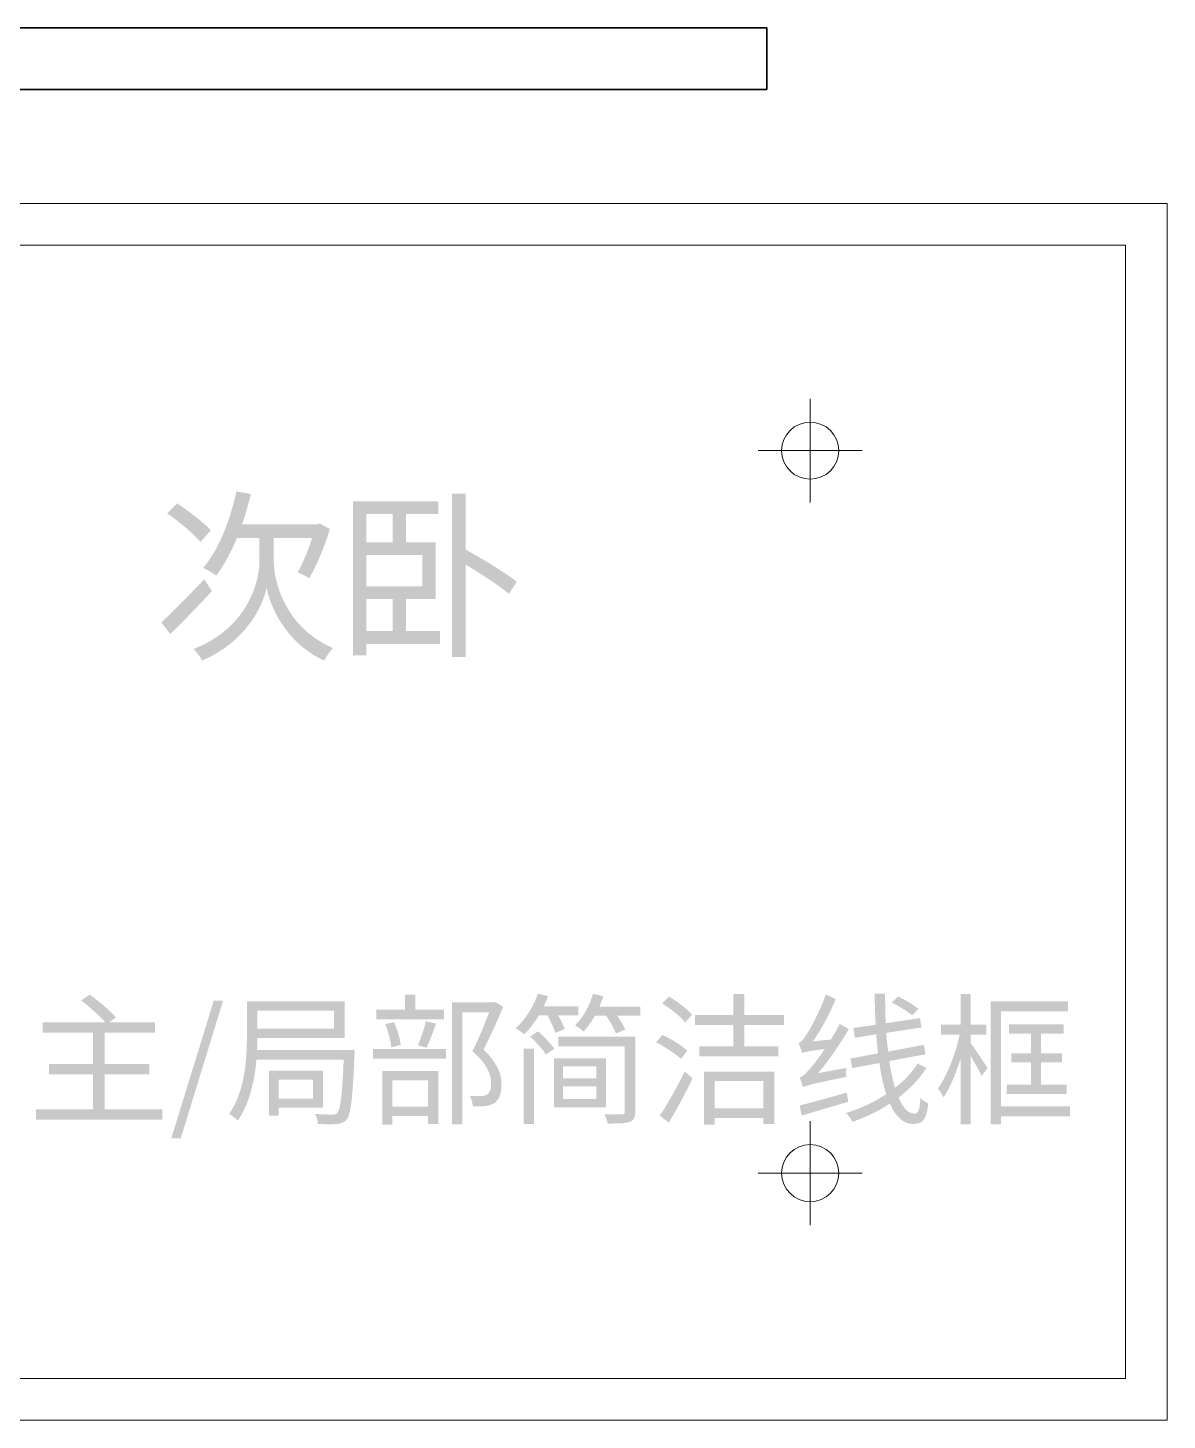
# Model space of a CAD drawing. Header units: millimetres. Extents: x -4600 to 229000, y -4300 to 19460.
# Drawn here: x 163936 to 166130, y 4089 to 6770 of the extents above; entities that cross this region are included whole.
import ezdxf

# ---------------------------------------------------------------- set-up
doc = ezdxf.new("R2010")
doc.units = ezdxf.units.MM
doc.header["$LTSCALE"] = 100
for name, color, linetype, lineweight in [('A-EX-WALL', 7, 'Continuous', 35), ('A-TEXT', 7, 'Continuous', 18), ('R2-CEILING', 4, 'Continuous', 18), ('R2-LIGHT', 2, 'Continuous', 18)]:
    doc.layers.add(name, color=color, linetype=linetype, lineweight=lineweight)

# ---------------------------------------------------------------- blocks, each defined once
blk = doc.blocks.new('SOURCE_PROPOSED')
at = {"layer": 'A-EX-WALL'}
for p, q in [((5359.1, 4970), (3836.4, 4970)), ((5359.1, 4970), (5359.1, 4851.4)), ((5359.1, 4851.4), (2720, 4851.4))]:
    blk.add_line(p, q, dxfattribs=at)
blk = doc.blocks.new('R2_CEILING')
at = {"layer": 'A-TEXT'}
h = blk.add_hatch(color=256, dxfattribs=at)
edge = h.paths.add_edge_path()
edge.add_spline(control_points=[(4337.4, 4077.2), (4325, 4020.5), (4303.4, 3964.8), (4273.2, 3930)], knot_values=[0, 0, 0, 0, 1, 1, 1, 1], degree=3, periodic=0)
edge.add_spline(control_points=[(4273.2, 3930), (4280.3, 3926.8), (4293.1, 3919.4), (4298.8, 3915.1)], knot_values=[0, 0, 0, 0, 1, 1, 1, 1], degree=3, periodic=0)
edge.add_spline(control_points=[(4298.8, 3915.1), (4313.7, 3935), (4326.8, 3959.8), (4338.5, 3987.8)], knot_values=[0, 0, 0, 0, 1, 1, 1, 1], degree=3, periodic=0)
edge.add_line((4338.5, 3987.8), (4381.8, 3987.8))
edge.add_line((4381.8, 3987.8), (4381.8, 3942.4))
edge.add_spline(control_points=[(4381.8, 3942.4), (4381.8, 3909.1), (4363.3, 3816.2), (4255.1, 3773.6)], knot_values=[0, 0, 0, 0, 1, 1, 1, 1], degree=3, periodic=0)
edge.add_spline(control_points=[(4255.1, 3773.6), (4260.1, 3768.3), (4268.3, 3757.6), (4271.5, 3751.6)], knot_values=[0, 0, 0, 0, 1, 1, 1, 1], degree=3, periodic=0)
edge.add_spline(control_points=[(4271.5, 3751.6), (4356.9, 3787.8), (4389.6, 3859.1), (4395.6, 3892.4)], knot_values=[0, 0, 0, 0, 1, 1, 1, 1], degree=3, periodic=0)
edge.add_spline(control_points=[(4395.6, 3892.4), (4400.9, 3859.4), (4431.1, 3785.7), (4505.9, 3751.6)], knot_values=[0, 0, 0, 0, 1, 1, 1, 1], degree=3, periodic=0)
edge.add_spline(control_points=[(4505.9, 3751.6), (4509.8, 3758), (4518, 3769), (4523.3, 3775.4)], knot_values=[0, 0, 0, 0, 1, 1, 1, 1], degree=3, periodic=0)
edge.add_spline(control_points=[(4523.3, 3775.4), (4426.5, 3817.2), (4409.1, 3911.2), (4409.4, 3942.4)], knot_values=[0, 0, 0, 0, 1, 1, 1, 1], degree=3, periodic=0)
edge.add_line((4409.4, 3942.4), (4409.4, 3987.8))
edge.add_line((4409.4, 3987.8), (4483.2, 3987.8))
edge.add_spline(control_points=[(4483.2, 3987.8), (4475.8, 3964.1), (4464.8, 3937.8), (4455.5, 3921.2)], knot_values=[0, 0, 0, 0, 1, 1, 1, 1], degree=3, periodic=0)
edge.add_spline(control_points=[(4455.5, 3921.2), (4461.9, 3918.7), (4472.2, 3913), (4477.9, 3910.2)], knot_values=[0, 0, 0, 0, 1, 1, 1, 1], degree=3, periodic=0)
edge.add_spline(control_points=[(4477.9, 3910.2), (4491, 3933.9), (4507.7, 3970.8), (4517.3, 4004.9)], knot_values=[0, 0, 0, 0, 1, 1, 1, 1], degree=3, periodic=0)
edge.add_line((4517.3, 4004.9), (4497.8, 4015.5))
edge.add_line((4497.8, 4015.5), (4492.4, 4014.1))
edge.add_line((4492.4, 4014.1), (4348.4, 4014.1))
edge.add_spline(control_points=[(4348.4, 4014.1), (4354.8, 4032.5), (4360.5, 4052.4), (4365.1, 4072.3)], knot_values=[0, 0, 0, 0, 1, 1, 1, 1], degree=3, periodic=0)
edge.add_line((4365.1, 4072.3), (4337.4, 4077.2))
h = blk.add_hatch(color=256, dxfattribs=at)
edge = h.paths.add_edge_path()
edge.add_spline(control_points=[(4204.1, 4035), (4226.8, 4019.1), (4254.8, 3995.6), (4268.3, 3980)], knot_values=[0, 0, 0, 0, 1, 1, 1, 1], degree=3, periodic=0)
edge.add_line((4268.3, 3980), (4288.1, 4002))
edge.add_spline(control_points=[(4288.1, 4002), (4274.3, 4017.3), (4245.6, 4039.6), (4222.9, 4054.2)], knot_values=[0, 0, 0, 0, 1, 1, 1, 1], degree=3, periodic=0)
edge.add_line((4222.9, 4054.2), (4204.1, 4035))
h = blk.add_hatch(color=256, dxfattribs=at)
h.paths.add_polyline_path([(4562, 4058.4), (4562, 3761.2), (4587.5, 3761.2), (4587.5, 3783.5), (4729.4, 3783.5), (4729.4, 3808.4), (4663.8, 3808.4), (4663.8, 3869.7), (4721.2, 3869.7), (4721.2, 3979.3), (4663.8, 3979.3), (4663.8, 4033.6), (4726.2, 4033.6), (4726.2, 4058.4), (4562, 4058.4)])
h.paths.add_polyline_path([(4587.5, 3954.5), (4695.3, 3954.5), (4695.3, 3894.2), (4587.5, 3894.2), (4587.5, 3954.5)], flags=0)
h.paths.add_polyline_path([(4587.5, 3869.7), (4638.6, 3869.7), (4638.6, 3808.4), (4587.5, 3808.4), (4587.5, 3869.7)], flags=0)
h.paths.add_polyline_path([(4587.5, 3979.3), (4587.5, 4033.6), (4638.6, 4033.6), (4638.6, 3979.3), (4587.5, 3979.3)], flags=0)
h = blk.add_hatch(color=256, dxfattribs=at)
edge = h.paths.add_edge_path()
edge.add_line((4752.8, 4073), (4752.8, 3758))
edge.add_line((4752.8, 3758), (4779, 3758))
edge.add_line((4779, 3758), (4779, 3936.1))
edge.add_spline(control_points=[(4779, 3936.1), (4810.3, 3917.6), (4843.9, 3895.3), (4862.4, 3880)], knot_values=[0, 0, 0, 0, 1, 1, 1, 1], degree=3, periodic=0)
edge.add_line((4862.4, 3880), (4877.3, 3903.4))
edge.add_spline(control_points=[(4877.3, 3903.4), (4855.7, 3920.4), (4813.1, 3946.3), (4779, 3965.1)], knot_values=[0, 0, 0, 0, 1, 1, 1, 1], degree=3, periodic=0)
edge.add_line((4779, 3965.1), (4779, 4073))
edge.add_line((4779, 4073), (4752.8, 4073))
h = blk.add_hatch(color=256, dxfattribs=at)
edge = h.paths.add_edge_path()
edge.add_line((4192.7, 3824.7), (4210.1, 3802.7))
edge.add_spline(control_points=[(4210.1, 3802.7), (4233.9, 3825.7), (4264, 3856.6), (4290.3, 3885.3)], knot_values=[0, 0, 0, 0, 1, 1, 1, 1], degree=3, periodic=0)
edge.add_line((4290.3, 3885.3), (4275.4, 3908))
edge.add_spline(control_points=[(4275.4, 3908), (4245.6, 3876.5), (4213.3, 3844.2), (4192.7, 3824.7)], knot_values=[0, 0, 0, 0, 1, 1, 1, 1], degree=3, periodic=0)
h = blk.add_hatch(color=256, dxfattribs=at)
edge = h.paths.add_edge_path()
edge.add_spline(control_points=[(4038.1, 3096.9), (4054.8, 3084.6), (4073.9, 3067.2), (4084.8, 3054.6)], knot_values=[0, 0, 0, 0, 1, 1, 1, 1], degree=3, periodic=0)
edge.add_line((4084.8, 3054.6), (3964.2, 3054.6))
edge.add_line((3964.2, 3054.6), (3964.2, 3034.7))
edge.add_line((3964.2, 3034.7), (4061.3, 3034.7))
edge.add_line((4061.3, 3034.7), (4061.3, 2974.7))
edge.add_line((4061.3, 2974.7), (3976.7, 2974.7))
edge.add_line((3976.7, 2974.7), (3976.7, 2954.7))
edge.add_line((3976.7, 2954.7), (4061.3, 2954.7))
edge.add_line((4061.3, 2954.7), (4061.3, 2887.4))
edge.add_line((4061.3, 2887.4), (3951.4, 2887.4))
edge.add_line((3951.4, 2887.4), (3951.4, 2867.4))
edge.add_line((3951.4, 2867.4), (4194.8, 2867.4))
edge.add_line((4194.8, 2867.4), (4194.8, 2887.4))
edge.add_line((4194.8, 2887.4), (4083.4, 2887.4))
edge.add_line((4083.4, 2887.4), (4083.4, 2954.7))
edge.add_line((4083.4, 2954.7), (4169.7, 2954.7))
edge.add_line((4169.7, 2954.7), (4169.7, 2974.7))
edge.add_line((4169.7, 2974.7), (4083.4, 2974.7))
edge.add_line((4083.4, 2974.7), (4083.4, 3034.7))
edge.add_line((4083.4, 3034.7), (4180.8, 3034.7))
edge.add_line((4180.8, 3034.7), (4180.8, 3054.6))
edge.add_line((4180.8, 3054.6), (4092.2, 3054.6))
edge.add_line((4092.2, 3054.6), (4105.3, 3064.2))
edge.add_spline(control_points=[(4105.3, 3064.2), (4094.3, 3077), (4072.2, 3095.5), (4054.8, 3108.1)], knot_values=[0, 0, 0, 0, 1, 1, 1, 1], degree=3, periodic=0)
edge.add_line((4054.8, 3108.1), (4038.1, 3096.9))
for points in [[(4211.9, 2831.1), (4230.2, 2831.1), (4311.8, 3096.6), (4293.8, 3096.6), (4211.9, 2831.1)], [(4661.9, 3108.1), (4661.9, 3078.9), (4607, 3078.9), (4607, 3060.6), (4737.5, 3060.6), (4737.5, 3078.9), (4681.8, 3078.9), (4681.8, 3108.1), (4661.9, 3108.1)], [(5294.3, 3109.2), (5294.3, 3068.8), (5220.7, 3068.8), (5220.7, 3049.4), (5294.3, 3049.4), (5294.3, 3008.2), (5228.9, 3008.2), (5228.9, 2989.1), (5381.4, 2989.1), (5381.4, 3008.2), (5315.4, 3008.2), (5315.4, 3049.4), (5392, 3049.4), (5392, 3068.8), (5315.4, 3068.8), (5315.4, 3109.2), (5294.3, 3109.2)], [(4600.2, 3003.3), (4600.2, 2984.8), (4741.3, 2984.8), (4741.3, 3003.3), (4600.2, 3003.3)], [(4890.8, 3003.9), (4890.8, 2858.7), (4910.7, 2858.7), (4910.7, 3003.9), (4890.8, 3003.9)]]:
    blk.add_hatch(color=256, dxfattribs=at).paths.add_polyline_path(points)
h = blk.add_hatch(color=256, dxfattribs=at)
edge = h.paths.add_edge_path()
edge.add_line((4357.6, 3095), (4357.6, 3029.8))
edge.add_spline(control_points=[(4357.6, 3029.8), (4357.6, 2985.3), (4354.4, 2922.5), (4323.5, 2878.3)], knot_values=[0, 0, 0, 0, 1, 1, 1, 1], degree=3, periodic=0)
edge.add_spline(control_points=[(4323.5, 2878.3), (4327.9, 2875.9), (4336.6, 2869.1), (4339.9, 2865.3)], knot_values=[0, 0, 0, 0, 1, 1, 1, 1], degree=3, periodic=0)
edge.add_spline(control_points=[(4339.9, 2865.3), (4363.1, 2898.5), (4372.4, 2943), (4375.9, 2982.8)], knot_values=[0, 0, 0, 0, 1, 1, 1, 1], degree=3, periodic=0)
edge.add_line((4375.9, 2982.8), (4544, 2982.8))
edge.add_spline(control_points=[(4544, 2982.8), (4541, 2913), (4537.7, 2886.8), (4531.7, 2880.5)], knot_values=[0, 0, 0, 0, 1, 1, 1, 1], degree=3, periodic=0)
edge.add_spline(control_points=[(4531.7, 2880.5), (4529.3, 2877.5), (4526.5, 2877), (4521.6, 2877), (4516.4, 2877), (4503.1, 2877.3), (4488.6, 2878.3)], knot_values=[0, 0, 0, 0, 1, 1, 1, 2, 2, 2, 2], degree=3, periodic=0)
edge.add_spline(control_points=[(4488.6, 2878.3), (4491.9, 2872.9), (4494.1, 2865), (4494.3, 2859.2)], knot_values=[0, 0, 0, 0, 1, 1, 1, 1], degree=3, periodic=0)
edge.add_spline(control_points=[(4494.3, 2859.2), (4509.1, 2858.2), (4523.3, 2858.2), (4530.9, 2859), (4539.4, 2859.8), (4544.5, 2861.7), (4549.7, 2867.7)], knot_values=[0, 0, 0, 0, 1, 1, 1, 2, 2, 2, 2], degree=3, periodic=0)
edge.add_spline(control_points=[(4549.7, 2867.7), (4557.9, 2877.5), (4561.2, 2908.1), (4564.7, 2991.6)], knot_values=[0, 0, 0, 0, 1, 1, 1, 1], degree=3, periodic=0)
edge.add_spline(control_points=[(4564.7, 2991.6), (4565, 2994.6), (4565, 3001.1), (4565, 3001.1)], knot_values=[0, 0, 0, 0, 1, 1, 1, 1], degree=3, periodic=0)
edge.add_line((4565, 3001.1), (4377.3, 3001.1))
edge.add_line((4377.3, 3001.1), (4377.8, 3024.6))
edge.add_line((4377.8, 3024.6), (4545.9, 3024.6))
edge.add_line((4545.9, 3024.6), (4545.9, 3095))
edge.add_line((4545.9, 3095), (4357.6, 3095))
h.paths.add_polyline_path([(4399.9, 2961.3), (4399.9, 2874.8), (4419, 2874.8), (4419, 2890.6), (4504.2, 2890.6), (4504.2, 2961.3), (4399.9, 2961.3)], flags=0)
h.paths.add_polyline_path([(4419, 2944.4), (4485.1, 2944.4), (4485.1, 2907.5), (4419, 2907.5), (4419, 2944.4)], flags=0)
h.paths.add_polyline_path([(4377.8, 3077.3), (4525.5, 3077.3), (4525.5, 3042.3), (4377.8, 3042.3), (4377.8, 3077.3)], flags=0)
h = blk.add_hatch(color=256, dxfattribs=at)
edge = h.paths.add_edge_path()
edge.add_line((4752.5, 3093.1), (4752.5, 2858.2))
edge.add_line((4752.5, 2858.2), (4772.4, 2858.2))
edge.add_line((4772.4, 2858.2), (4772.4, 3073.7))
edge.add_line((4772.4, 3073.7), (4824.2, 3073.7))
edge.add_spline(control_points=[(4824.2, 3073.7), (4815.5, 3051.9), (4803.8, 3022.1), (4792, 2999.2)], knot_values=[0, 0, 0, 0, 1, 1, 1, 1], degree=3, periodic=0)
edge.add_spline(control_points=[(4792, 2999.2), (4819.9, 2975.2), (4827.8, 2954.5), (4828, 2937.6)], knot_values=[0, 0, 0, 0, 1, 1, 1, 1], degree=3, periodic=0)
edge.add_spline(control_points=[(4828, 2937.6), (4828, 2927.5), (4825.9, 2919.5), (4820.1, 2915.7)], knot_values=[0, 0, 0, 0, 1, 1, 1, 1], degree=3, periodic=0)
edge.add_spline(control_points=[(4820.1, 2915.7), (4816.9, 2913.8), (4812.8, 2913), (4808.1, 2912.7), (4802.9, 2912.5), (4795, 2912.5), (4786.8, 2913.3)], knot_values=[0, 0, 0, 0, 1, 1, 1, 2, 2, 2, 2], degree=3, periodic=0)
edge.add_spline(control_points=[(4786.8, 2913.3), (4790.4, 2907.3), (4792.3, 2898.8), (4792.6, 2893.1)], knot_values=[0, 0, 0, 0, 1, 1, 1, 1], degree=3, periodic=0)
edge.add_spline(control_points=[(4792.6, 2893.1), (4800.8, 2892.5), (4809.5, 2892.5), (4816.6, 2893.4), (4823.4, 2894.2), (4829.4, 2896.1), (4834.3, 2899.4), (4843.9, 2905.6), (4848, 2918.5), (4848, 2935.4), (4847.7, 2954.7), (4840.9, 2976.3), (4813.3, 3001.9)], knot_values=[0, 0, 0, 0, 1, 1, 1, 2, 2, 2, 3, 3, 3, 4, 4, 4, 4], degree=3, periodic=0)
edge.add_spline(control_points=[(4813.3, 3001.9), (4826.1, 3026.8), (4840.3, 3058.4), (4851.2, 3084.4)], knot_values=[0, 0, 0, 0, 1, 1, 1, 1], degree=3, periodic=0)
edge.add_line((4851.2, 3084.4), (4836.5, 3093.9))
edge.add_line((4836.5, 3093.9), (4833, 3093.1))
edge.add_line((4833, 3093.1), (4752.5, 3093.1))
h = blk.add_hatch(color=256, dxfattribs=at)
edge = h.paths.add_edge_path()
edge.add_spline(control_points=[(4918.1, 3110), (4909.1, 3084.1), (4893.3, 3059.2), (4875, 3043.1)], knot_values=[0, 0, 0, 0, 1, 1, 1, 1], degree=3, periodic=0)
edge.add_spline(control_points=[(4875, 3043.1), (4879.6, 3040.7), (4887.8, 3035), (4891.9, 3031.7)], knot_values=[0, 0, 0, 0, 1, 1, 1, 1], degree=3, periodic=0)
edge.add_spline(control_points=[(4891.9, 3031.7), (4901.7, 3041.5), (4911.5, 3054.1), (4920, 3068)], knot_values=[0, 0, 0, 0, 1, 1, 1, 1], degree=3, periodic=0)
edge.add_line((4920, 3068), (4936.4, 3068))
edge.add_spline(control_points=[(4936.4, 3068), (4942.6, 3056.8), (4948.9, 3043.4), (4951.6, 3034.4)], knot_values=[0, 0, 0, 0, 1, 1, 1, 1], degree=3, periodic=0)
edge.add_line((4951.6, 3034.4), (4969.7, 3041.8))
edge.add_spline(control_points=[(4969.7, 3041.8), (4967.2, 3048.9), (4962.3, 3058.7), (4957.1, 3068)], knot_values=[0, 0, 0, 0, 1, 1, 1, 1], degree=3, periodic=0)
edge.add_line((4957.1, 3068), (4996.1, 3068))
edge.add_line((4996.1, 3068), (4996.1, 3085.2))
edge.add_line((4996.1, 3085.2), (4929.3, 3085.2))
edge.add_spline(control_points=[(4929.3, 3085.2), (4932.3, 3091.7), (4935, 3098.3), (4937.5, 3105.1)], knot_values=[0, 0, 0, 0, 1, 1, 1, 1], degree=3, periodic=0)
edge.add_line((4937.5, 3105.1), (4918.1, 3110))
h = blk.add_hatch(color=256, dxfattribs=at)
edge = h.paths.add_edge_path()
edge.add_spline(control_points=[(5024.2, 3109.5), (5017.4, 3086), (5004.8, 3063.6), (4989.3, 3048.6)], knot_values=[0, 0, 0, 0, 1, 1, 1, 1], degree=3, periodic=0)
edge.add_spline(control_points=[(4989.3, 3048.6), (4994.5, 3046.2), (5002.7, 3040.4), (5006.2, 3037.1)], knot_values=[0, 0, 0, 0, 1, 1, 1, 1], degree=3, periodic=0)
edge.add_spline(control_points=[(5006.2, 3037.1), (5013.9, 3045.3), (5021.5, 3056), (5028, 3067.7)], knot_values=[0, 0, 0, 0, 1, 1, 1, 1], degree=3, periodic=0)
edge.add_line((5028, 3067.7), (5049.1, 3067.7))
edge.add_spline(control_points=[(5049.1, 3067.7), (5057.2, 3056.2), (5065.2, 3042.3), (5068.4, 3033.1)], knot_values=[0, 0, 0, 0, 1, 1, 1, 1], degree=3, periodic=0)
edge.add_line((5068.4, 3033.1), (5086.2, 3041))
edge.add_spline(control_points=[(5086.2, 3041), (5083.2, 3048.3), (5077.2, 3058.2), (5070.9, 3067.7)], knot_values=[0, 0, 0, 0, 1, 1, 1, 1], degree=3, periodic=0)
edge.add_line((5070.9, 3067.7), (5115.4, 3067.7))
edge.add_line((5115.4, 3067.7), (5115.4, 3084.9))
edge.add_line((5115.4, 3084.9), (5036.5, 3084.9))
edge.add_spline(control_points=[(5036.5, 3084.9), (5039.2, 3091.4), (5041.7, 3098.3), (5043.9, 3105.1)], knot_values=[0, 0, 0, 0, 1, 1, 1, 1], degree=3, periodic=0)
edge.add_line((5043.9, 3105.1), (5024.2, 3109.5))
h = blk.add_hatch(color=256, dxfattribs=at)
edge = h.paths.add_edge_path()
edge.add_spline(control_points=[(5157.1, 3091.2), (5173.5, 3081.1), (5192.8, 3065.8), (5201.6, 3054.6)], knot_values=[0, 0, 0, 0, 1, 1, 1, 1], degree=3, periodic=0)
edge.add_line((5201.6, 3054.6), (5214.9, 3069.3))
edge.add_spline(control_points=[(5214.9, 3069.3), (5205.9, 3080.3), (5186.6, 3095), (5170.2, 3104.3)], knot_values=[0, 0, 0, 0, 1, 1, 1, 1], degree=3, periodic=0)
edge.add_line((5170.2, 3104.3), (5157.1, 3091.2))
h = blk.add_hatch(color=256, dxfattribs=at)
edge = h.paths.add_edge_path()
edge.add_spline(control_points=[(5427, 2995.4), (5430.8, 2997.3), (5437.3, 2998.9), (5470.6, 3003.3)], knot_values=[0, 0, 0, 0, 1, 1, 1, 1], degree=3, periodic=0)
edge.add_spline(control_points=[(5470.6, 3003.3), (5458.6, 2985.6), (5448, 2971.9), (5442.8, 2966.5)], knot_values=[0, 0, 0, 0, 1, 1, 1, 1], degree=3, periodic=0)
edge.add_spline(control_points=[(5442.8, 2966.5), (5434.3, 2956.4), (5428, 2949.6), (5422, 2948.5)], knot_values=[0, 0, 0, 0, 1, 1, 1, 1], degree=3, periodic=0)
edge.add_spline(control_points=[(5422, 2948.5), (5424.5, 2943.3), (5427.5, 2933.7), (5428.6, 2929.6)], knot_values=[0, 0, 0, 0, 1, 1, 1, 1], degree=3, periodic=0)
edge.add_spline(control_points=[(5428.6, 2929.6), (5434.3, 2932.9), (5443.6, 2935.6), (5512.1, 2949.6)], knot_values=[0, 0, 0, 0, 1, 1, 1, 1], degree=3, periodic=0)
edge.add_spline(control_points=[(5512.1, 2949.6), (5511.5, 2953.7), (5511.5, 2961.3), (5512.1, 2966.8)], knot_values=[0, 0, 0, 0, 1, 1, 1, 1], degree=3, periodic=0)
edge.add_line((5512.1, 2966.8), (5457.8, 2956.9))
edge.add_spline(control_points=[(5457.8, 2956.9), (5478.5, 2981.5), (5499.3, 3011.5), (5516.7, 3041.5)], knot_values=[0, 0, 0, 0, 1, 1, 1, 1], degree=3, periodic=0)
edge.add_line((5516.7, 3041.5), (5499.5, 3051.9))
edge.add_spline(control_points=[(5499.5, 3051.9), (5494.3, 3041.8), (5488.3, 3031.4), (5482.3, 3021.6)], knot_values=[0, 0, 0, 0, 1, 1, 1, 1], degree=3, periodic=0)
edge.add_line((5482.3, 3021.6), (5447.7, 3018))
edge.add_spline(control_points=[(5447.7, 3018), (5464.1, 3041.2), (5479.9, 3070.7), (5491.6, 3099.4)], knot_values=[0, 0, 0, 0, 1, 1, 1, 1], degree=3, periodic=0)
edge.add_line((5491.6, 3099.4), (5472.5, 3108.4))
edge.add_spline(control_points=[(5472.5, 3108.4), (5461.6, 3075.6), (5441.7, 3040.7), (5435.7, 3031.7), (5429.7, 3022.4), (5425, 3016.1), (5420.1, 3014.8)], knot_values=[0, 0, 0, 0, 1, 1, 1, 2, 2, 2, 2], degree=3, periodic=0)
edge.add_spline(control_points=[(5420.1, 3014.8), (5422.6, 3009.3), (5425.9, 2999.5), (5427, 2995.4)], knot_values=[0, 0, 0, 0, 1, 1, 1, 1], degree=3, periodic=0)
h = blk.add_hatch(color=256, dxfattribs=at)
edge = h.paths.add_edge_path()
edge.add_spline(control_points=[(5649.3, 2975.2), (5638.4, 2958), (5623.7, 2942.2), (5605.9, 2928.6)], knot_values=[0, 0, 0, 0, 1, 1, 1, 1], degree=3, periodic=0)
edge.add_spline(control_points=[(5605.9, 2928.6), (5601.6, 2943), (5597.8, 2960.5), (5595, 2980.1)], knot_values=[0, 0, 0, 0, 1, 1, 1, 1], degree=3, periodic=0)
edge.add_line((5595, 2980.1), (5664.6, 2993.2))
edge.add_line((5664.6, 2993.2), (5661.3, 3011.2))
edge.add_line((5661.3, 3011.2), (5592.6, 2998.4))
edge.add_spline(control_points=[(5592.6, 2998.4), (5591.2, 3009.9), (5589.8, 3021.9), (5589, 3034.4)], knot_values=[0, 0, 0, 0, 1, 1, 1, 1], degree=3, periodic=0)
edge.add_line((5589, 3034.4), (5657, 3044.8))
edge.add_line((5657, 3044.8), (5653.7, 3062.8))
edge.add_line((5653.7, 3062.8), (5587.9, 3053))
edge.add_spline(control_points=[(5587.9, 3053), (5587.1, 3071.3), (5586.8, 3090.1), (5586.8, 3109.7)], knot_values=[0, 0, 0, 0, 1, 1, 1, 1], degree=3, periodic=0)
edge.add_line((5586.8, 3109.7), (5566.7, 3109.7))
edge.add_spline(control_points=[(5566.7, 3109.7), (5566.9, 3089.3), (5567.5, 3069.3), (5568.6, 3050)], knot_values=[0, 0, 0, 0, 1, 1, 1, 1], degree=3, periodic=0)
edge.add_line((5568.6, 3050), (5525.5, 3043.7))
edge.add_line((5525.5, 3043.7), (5528.7, 3025.1))
edge.add_line((5528.7, 3025.1), (5569.7, 3031.4))
edge.add_spline(control_points=[(5569.7, 3031.4), (5570.5, 3018.9), (5571.8, 3006.6), (5573.2, 2994.9)], knot_values=[0, 0, 0, 0, 1, 1, 1, 1], degree=3, periodic=0)
edge.add_line((5573.2, 2994.9), (5520, 2985))
edge.add_line((5520, 2985), (5523.3, 2966.5))
edge.add_line((5523.3, 2966.5), (5575.7, 2976.3))
edge.add_spline(control_points=[(5575.7, 2976.3), (5578.9, 2953.7), (5583.3, 2933.2), (5589, 2916.3)], knot_values=[0, 0, 0, 0, 1, 1, 1, 1], degree=3, periodic=0)
edge.add_spline(control_points=[(5589, 2916.3), (5565.8, 2900.7), (5539.1, 2888.4), (5511.3, 2880)], knot_values=[0, 0, 0, 0, 1, 1, 1, 1], degree=3, periodic=0)
edge.add_spline(control_points=[(5511.3, 2880), (5516.2, 2875.3), (5521.4, 2868), (5524.1, 2863.1)], knot_values=[0, 0, 0, 0, 1, 1, 1, 1], degree=3, periodic=0)
edge.add_spline(control_points=[(5524.1, 2863.1), (5549.7, 2872.1), (5574, 2883.8), (5595.8, 2898)], knot_values=[0, 0, 0, 0, 1, 1, 1, 1], degree=3, periodic=0)
edge.add_spline(control_points=[(5595.8, 2898), (5607, 2873.4), (5621.8, 2859), (5641.1, 2859), (5660, 2859), (5666.2, 2868), (5670.1, 2898.5)], knot_values=[0, 0, 0, 0, 1, 1, 1, 2, 2, 2, 2], degree=3, periodic=0)
edge.add_spline(control_points=[(5670.1, 2898.5), (5665.4, 2900.4), (5658.9, 2904.8), (5654.8, 2909.5)], knot_values=[0, 0, 0, 0, 1, 1, 1, 1], degree=3, periodic=0)
edge.add_spline(control_points=[(5654.8, 2909.5), (5653.4, 2885.2), (5650.7, 2878.9), (5643.3, 2878.9), (5631.3, 2878.9), (5621.2, 2890.1), (5612.8, 2910)], knot_values=[0, 0, 0, 0, 1, 1, 1, 2, 2, 2, 2], degree=3, periodic=0)
edge.add_spline(control_points=[(5612.8, 2910), (5634.3, 2926.4), (5652.9, 2945.7), (5666.5, 2967)], knot_values=[0, 0, 0, 0, 1, 1, 1, 1], degree=3, periodic=0)
edge.add_line((5666.5, 2967), (5649.3, 2975.2))
edge = h.paths.add_edge_path(flags=0)
edge.add_spline(control_points=[(5599.4, 3092.8), (5613, 3086.3), (5630.2, 3075.6), (5639, 3068)], knot_values=[0, 0, 0, 0, 1, 1, 1, 1], degree=3, periodic=0)
edge.add_line((5639, 3068), (5651, 3080.8))
edge.add_spline(control_points=[(5651, 3080.8), (5642.2, 3088.2), (5624.8, 3098.3), (5611.4, 3104.3)], knot_values=[0, 0, 0, 0, 1, 1, 1, 1], degree=3, periodic=0)
edge.add_line((5611.4, 3104.3), (5599.4, 3092.8))
h = blk.add_hatch(color=256, dxfattribs=at)
edge = h.paths.add_edge_path()
edge.add_line((5732.5, 3109.2), (5732.5, 3050))
edge.add_line((5732.5, 3050), (5694.3, 3050))
edge.add_line((5694.3, 3050), (5694.3, 3030.9))
edge.add_line((5694.3, 3030.9), (5730.4, 3030.9))
edge.add_spline(control_points=[(5730.4, 3030.9), (5722.4, 2993.8), (5705.8, 2950.7), (5688.6, 2927.7)], knot_values=[0, 0, 0, 0, 1, 1, 1, 1], degree=3, periodic=0)
edge.add_spline(control_points=[(5688.6, 2927.7), (5691.9, 2923.1), (5696.8, 2915.5), (5699, 2910)], knot_values=[0, 0, 0, 0, 1, 1, 1, 1], degree=3, periodic=0)
edge.add_spline(control_points=[(5699, 2910), (5711.5, 2927.7), (5723.3, 2956.4), (5732.5, 2985.9)], knot_values=[0, 0, 0, 0, 1, 1, 1, 1], degree=3, periodic=0)
edge.add_line((5732.5, 2985.9), (5732.5, 2858.4))
edge.add_line((5732.5, 2858.4), (5751.4, 2858.4))
edge.add_line((5751.4, 2858.4), (5751.4, 2990.5))
edge.add_spline(control_points=[(5751.4, 2990.5), (5759.3, 2976.8), (5768.8, 2960.2), (5772.7, 2951.5)], knot_values=[0, 0, 0, 0, 1, 1, 1, 1], degree=3, periodic=0)
edge.add_line((5772.7, 2951.5), (5784.1, 2966.8))
edge.add_spline(control_points=[(5784.1, 2966.8), (5779.2, 2974.1), (5758.7, 3005.2), (5751.4, 3015)], knot_values=[0, 0, 0, 0, 1, 1, 1, 1], degree=3, periodic=0)
edge.add_line((5751.4, 3015), (5751.4, 3030.9))
edge.add_line((5751.4, 3030.9), (5781.9, 3030.9))
edge.add_line((5781.9, 3030.9), (5781.9, 3050))
edge.add_line((5781.9, 3050), (5751.4, 3050))
edge.add_line((5751.4, 3050), (5751.4, 3109.2))
edge.add_line((5751.4, 3109.2), (5732.5, 3109.2))
h = blk.add_hatch(color=256, dxfattribs=at)
h.paths.add_polyline_path([(5790.1, 3095), (5790.1, 2858.2), (5809.8, 2858.2), (5809.8, 2873.4), (5942.9, 2873.4), (5942.9, 2892.8), (5809.8, 2892.8), (5809.8, 3076.2), (5939.1, 3076.2), (5939.1, 3095), (5790.1, 3095)])
h.paths.add_polyline_path([(5821.2, 2934.6), (5821.2, 2916.5), (5936.4, 2916.5), (5936.4, 2934.6), (5887.3, 2934.6), (5887.3, 2977.4), (5927.4, 2977.4), (5927.4, 2994.9), (5887.3, 2994.9), (5887.3, 3032.8), (5930.4, 3032.8), (5930.4, 3050.8), (5825.6, 3050.8), (5825.6, 3032.8), (5867.9, 3032.8), (5867.9, 2994.9), (5830, 2994.9), (5830, 2977.4), (5867.9, 2977.4), (5867.9, 2934.6), (5821.2, 2934.6)], flags=0)
h = blk.add_hatch(color=256, dxfattribs=at)
edge = h.paths.add_edge_path()
edge.add_spline(control_points=[(4624.2, 3051.3), (4629.7, 3037.1), (4634.6, 3018.9), (4635.7, 3006.6)], knot_values=[0, 0, 0, 0, 1, 1, 1, 1], degree=3, periodic=0)
edge.add_line((4635.7, 3006.6), (4654, 3011.2))
edge.add_spline(control_points=[(4654, 3011.2), (4652.3, 3023), (4647.4, 3041.2), (4641.1, 3054.9)], knot_values=[0, 0, 0, 0, 1, 1, 1, 1], degree=3, periodic=0)
edge.add_line((4641.1, 3054.9), (4624.2, 3051.3))
h = blk.add_hatch(color=256, dxfattribs=at)
edge = h.paths.add_edge_path()
edge.add_spline(control_points=[(4702.3, 3056.8), (4699, 3043.1), (4692.4, 3023), (4687, 3010.4)], knot_values=[0, 0, 0, 0, 1, 1, 1, 1], degree=3, periodic=0)
edge.add_line((4687, 3010.4), (4703.6, 3005.8))
edge.add_spline(control_points=[(4703.6, 3005.8), (4709.4, 3017.8), (4715.9, 3036.1), (4721.9, 3052.2)], knot_values=[0, 0, 0, 0, 1, 1, 1, 1], degree=3, periodic=0)
edge.add_line((4721.9, 3052.2), (4702.3, 3056.8))
h = blk.add_hatch(color=256, dxfattribs=at)
edge = h.paths.add_edge_path()
edge.add_spline(control_points=[(4903.1, 3027.1), (4914.5, 3017), (4927.6, 3002.2), (4933.6, 2992.7)], knot_values=[0, 0, 0, 0, 1, 1, 1, 1], degree=3, periodic=0)
edge.add_line((4933.6, 2992.7), (4949.5, 3003.9))
edge.add_spline(control_points=[(4949.5, 3003.9), (4943.2, 3013.4), (4929.8, 3027.3), (4918.1, 3037.4)], knot_values=[0, 0, 0, 0, 1, 1, 1, 1], degree=3, periodic=0)
edge.add_line((4918.1, 3037.4), (4903.1, 3027.1))
h = blk.add_hatch(color=256, dxfattribs=at)
edge = h.paths.add_edge_path()
edge.add_spline(control_points=[(5145.9, 3016.1), (5163.1, 3007.4), (5183.6, 2993.8), (5193.7, 2984.2)], knot_values=[0, 0, 0, 0, 1, 1, 1, 1], degree=3, periodic=0)
edge.add_line((5193.7, 2984.2), (5205.7, 3000))
edge.add_spline(control_points=[(5205.7, 3000), (5195.6, 3010.1), (5174.6, 3022.7), (5157.6, 3030.6)], knot_values=[0, 0, 0, 0, 1, 1, 1, 1], degree=3, periodic=0)
edge.add_line((5157.6, 3030.6), (5145.9, 3016.1))
h = blk.add_hatch(color=256, dxfattribs=at)
edge = h.paths.add_edge_path()
edge.add_line((4957.1, 3026.8), (4957.1, 3008.2))
edge.add_line((4957.1, 3008.2), (5085.3, 3008.2))
edge.add_line((5085.3, 3008.2), (5085.3, 2883))
edge.add_spline(control_points=[(5085.3, 2883), (5085.3, 2878.9), (5084.2, 2877.8), (5079.9, 2877.5), (5075.8, 2877.3), (5061.3, 2877.3), (5046.1, 2877.8)], knot_values=[0, 0, 0, 0, 1, 1, 1, 2, 2, 2, 2], degree=3, periodic=0)
edge.add_spline(control_points=[(5046.1, 2877.8), (5048.8, 2872.9), (5051.5, 2865), (5052.6, 2859.8)], knot_values=[0, 0, 0, 0, 1, 1, 1, 1], degree=3, periodic=0)
edge.add_spline(control_points=[(5052.6, 2859.8), (5073.1, 2859.8), (5086.4, 2860.1), (5094.9, 2862.8)], knot_values=[0, 0, 0, 0, 1, 1, 1, 1], degree=3, periodic=0)
edge.add_spline(control_points=[(5094.9, 2862.8), (5103.1, 2866.1), (5105.5, 2871.3), (5105.5, 2882.7)], knot_values=[0, 0, 0, 0, 1, 1, 1, 1], degree=3, periodic=0)
edge.add_line((5105.5, 2882.7), (5105.5, 3026.8))
edge.add_line((5105.5, 3026.8), (4957.1, 3026.8))
h.paths.add_polyline_path([(4948.9, 2985.6), (4948.9, 2891.2), (5049.3, 2891.2), (5049.3, 2985.6), (4948.9, 2985.6)], flags=0)
h.paths.add_polyline_path([(5030.8, 2931.6), (5030.8, 2907), (4966.7, 2907), (4966.7, 2931.6), (5030.8, 2931.6)], flags=0)
h.paths.add_polyline_path([(4966.7, 2969.8), (5030.8, 2969.8), (5030.8, 2946.8), (4966.7, 2946.8), (4966.7, 2969.8)], flags=0)
h = blk.add_hatch(color=256, dxfattribs=at)
h.paths.add_polyline_path([(4618.5, 2960.7), (4618.5, 2857.9), (4637.6, 2857.9), (4637.6, 2874), (4706.1, 2874), (4706.1, 2859.2), (4726, 2859.2), (4726, 2960.7), (4618.5, 2960.7)])
h.paths.add_polyline_path([(4637.6, 2892.3), (4637.6, 2942.7), (4706.1, 2942.7), (4706.1, 2892.3), (4637.6, 2892.3)], flags=0)
h = blk.add_hatch(color=256, dxfattribs=at)
edge = h.paths.add_edge_path()
edge.add_line((5152.7, 2874.8), (5170.2, 2861.7))
edge.add_spline(control_points=[(5170.2, 2861.7), (5185.2, 2886.5), (5202.7, 2919.3), (5216, 2947.1)], knot_values=[0, 0, 0, 0, 1, 1, 1, 1], degree=3, periodic=0)
edge.add_line((5216, 2947.1), (5200.8, 2959.9))
edge.add_spline(control_points=[(5200.8, 2959.9), (5186, 2929.9), (5166.4, 2895), (5152.7, 2874.8)], knot_values=[0, 0, 0, 0, 1, 1, 1, 1], degree=3, periodic=0)
h = blk.add_hatch(color=256, dxfattribs=at)
h.paths.add_polyline_path([(5237.9, 2959.9), (5237.9, 2857.9), (5258.3, 2857.9), (5258.3, 2870.4), (5352.2, 2870.4), (5352.2, 2859), (5373.5, 2859), (5373.5, 2959.9), (5237.9, 2959.9)])
h.paths.add_polyline_path([(5258.3, 2889), (5258.3, 2941.4), (5352.2, 2941.4), (5352.2, 2889), (5258.3, 2889)], flags=0)
h = blk.add_hatch(color=256, dxfattribs=at)
edge = h.paths.add_edge_path()
edge.add_line((5422, 2894.7), (5426.4, 2875.1))
edge.add_spline(control_points=[(5426.4, 2875.1), (5451.5, 2882.7), (5484.2, 2892.5), (5515.9, 2901.8)], knot_values=[0, 0, 0, 0, 1, 1, 1, 1], degree=3, periodic=0)
edge.add_line((5515.9, 2901.8), (5512.9, 2919.3))
edge.add_spline(control_points=[(5512.9, 2919.3), (5479.3, 2909.7), (5444.7, 2900.2), (5422, 2894.7)], knot_values=[0, 0, 0, 0, 1, 1, 1, 1], degree=3, periodic=0)
at = {"layer": 'R2-CEILING'}
for points in [[(2940, 2288.5), (6130, 2288.5), (6130, 4631.4), (2940, 4631.4)], [(3020, 2368.5), (6050, 2368.5), (6050, 4551.4), (3020, 4551.4)]]:
    blk.add_lwpolyline(points, close=True, dxfattribs=at)
at = {"layer": 'R2-LIGHT'}
for p, q in [((5442.5, 4055.7), (5442.5, 4255.7)), ((5342.5, 4155.7), (5542.5, 4155.7)), ((5442.5, 2664.3), (5442.5, 2864.3)), ((5342.5, 2764.3), (5542.5, 2764.3))]:
    blk.add_line(p, q, dxfattribs=at)
for centre in [(5442.5, 4155.7), (5442.5, 2764.3)]:
    blk.add_circle(centre, 55, dxfattribs=at)
blk = doc.blocks.new('A05_SHEET')
for name in ['SOURCE_PROPOSED', 'R2_CEILING']:
    blk.add_blockref(name, (0, 1800))

msp = doc.modelspace()

# ---------------------------------------------------------------- block references
msp.add_blockref('A05_SHEET', (160000, 0))

doc.saveas('drawing.dxf')
